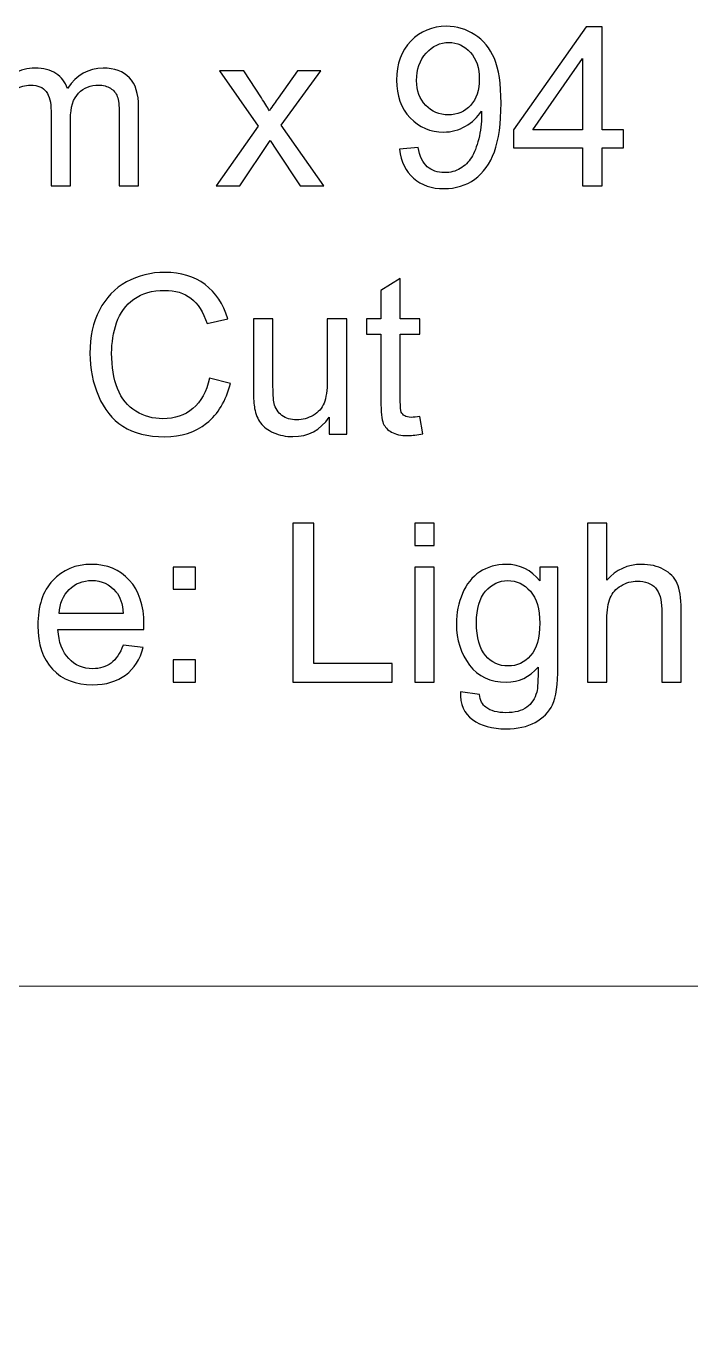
# Model space of a CAD drawing. Header units: centimetres. Extents: x -15.9 to -5, y -19.6 to -8.3.
# Drawn here: x -14.486 to -13.219, y -10.829 to -8.32 of the extents above; entities that cross this region are included whole.
import ezdxf

# ---------------------------------------------------------------- set-up
doc = ezdxf.new("R2010")
doc.units = ezdxf.units.CM
doc.header["$MEASUREMENT"] = 0
doc.layers.add('Layer 1', color=7, linetype='Continuous')

msp = doc.modelspace()

# ---------------------------------------------------------------- linework, layer by layer
at = {"layer": 'Layer 1', "color": 4}
for points, knots in [([(-13.7741, -8.55443), (-13.7741, -8.55443), (-13.73833, -8.55111), (-13.73833, -8.55111), (-13.73833, -8.55111), (-13.73529, -8.5679), (-13.72951, -8.58011), (-13.72097, -8.58773), (-13.72097, -8.58773), (-13.71243, -8.59528), (-13.7015, -8.59909), (-13.68809, -8.59909), (-13.68809, -8.59909), (-13.67666, -8.59909), (-13.66664, -8.59648), (-13.65803, -8.59119), (-13.65803, -8.59119), (-13.64943, -8.58597), (-13.64237, -8.57898), (-13.63687, -8.57023), (-13.63687, -8.57023), (-13.63129, -8.56148), (-13.62671, -8.54963), (-13.62297, -8.53481), (-13.62297, -8.53481), (-13.6193, -8.51993), (-13.6174, -8.50476), (-13.6174, -8.48931), (-13.6174, -8.48931), (-13.6174, -8.48768), (-13.61747, -8.48514), (-13.61761, -8.4819), (-13.61761, -8.4819), (-13.62509, -8.49368), (-13.63525, -8.50335), (-13.64809, -8.51068), (-13.64809, -8.51068), (-13.661, -8.51809), (-13.67497, -8.52176), (-13.68993, -8.52176), (-13.68993, -8.52176), (-13.71504, -8.52176), (-13.73628, -8.51266), (-13.75364, -8.49446), (-13.75364, -8.49446), (-13.77099, -8.47625), (-13.77967, -8.45234), (-13.77967, -8.42256), (-13.77967, -8.42256), (-13.77967, -8.3918), (-13.77064, -8.36711), (-13.75251, -8.34834), (-13.75251, -8.34834), (-13.73438, -8.32957), (-13.71166, -8.32019), (-13.68435, -8.32019), (-13.68435, -8.32019), (-13.66467, -8.32019), (-13.64668, -8.32555), (-13.63031, -8.33613), (-13.63031, -8.33613), (-13.61401, -8.34671), (-13.60159, -8.36188), (-13.59312, -8.3815), (-13.59312, -8.3815), (-13.58466, -8.40111), (-13.58042, -8.42955), (-13.58042, -8.4668), (-13.58042, -8.4668), (-13.58042, -8.50546), (-13.58459, -8.5363), (-13.59298, -8.5593), (-13.59298, -8.5593), (-13.60145, -8.58223), (-13.61394, -8.59965), (-13.63052, -8.61165), (-13.63052, -8.61165), (-13.64717, -8.62364), (-13.66657, -8.62964), (-13.68894, -8.62964), (-13.68894, -8.62964), (-13.71264, -8.62964), (-13.73198, -8.62308), (-13.747, -8.60989), (-13.747, -8.60989), (-13.76203, -8.59676), (-13.77106, -8.57828), (-13.7741, -8.55443)], [0, 0, 0, 0, 0.0454545, 0.0454545, 0.0454545, 0.0454545, 0.0909091, 0.0909091, 0.0909091, 0.0909091, 0.1363636, 0.1363636, 0.1363636, 0.1363636, 0.1818182, 0.1818182, 0.1818182, 0.1818182, 0.2272727, 0.2272727, 0.2272727, 0.2272727, 0.2727273, 0.2727273, 0.2727273, 0.2727273, 0.3181818, 0.3181818, 0.3181818, 0.3181818, 0.3636364, 0.3636364, 0.3636364, 0.3636364, 0.4090909, 0.4090909, 0.4090909, 0.4090909, 0.4545455, 0.4545455, 0.4545455, 0.4545455, 0.5, 0.5, 0.5, 0.5, 0.5454545, 0.5454545, 0.5454545, 0.5454545, 0.5909091, 0.5909091, 0.5909091, 0.5909091, 0.6363636, 0.6363636, 0.6363636, 0.6363636, 0.6818182, 0.6818182, 0.6818182, 0.6818182, 0.7272727, 0.7272727, 0.7272727, 0.7272727, 0.7727273, 0.7727273, 0.7727273, 0.7727273, 0.8181818, 0.8181818, 0.8181818, 0.8181818, 0.8636364, 0.8636364, 0.8636364, 0.8636364, 0.9090909, 0.9090909, 0.9090909, 0.9090909, 0.9545455, 0.9545455, 0.9545455, 0.9545455, 1, 1, 1, 1]), ([(-13.42499, -8.62449), (-13.42499, -8.62449), (-13.42499, -8.55196), (-13.42499, -8.55196), (-13.42499, -8.55196), (-13.42499, -8.55196), (-13.55644, -8.55196), (-13.55644, -8.55196), (-13.55644, -8.55196), (-13.55644, -8.55196), (-13.55644, -8.51781), (-13.55644, -8.51781), (-13.55644, -8.51781), (-13.55644, -8.51781), (-13.41815, -8.32146), (-13.41815, -8.32146), (-13.41815, -8.32146), (-13.41815, -8.32146), (-13.38774, -8.32146), (-13.38774, -8.32146), (-13.38774, -8.32146), (-13.38774, -8.32146), (-13.38774, -8.51781), (-13.38774, -8.51781), (-13.38774, -8.51781), (-13.38774, -8.51781), (-13.34682, -8.51781), (-13.34682, -8.51781), (-13.34682, -8.51781), (-13.34682, -8.51781), (-13.34682, -8.55196), (-13.34682, -8.55196), (-13.34682, -8.55196), (-13.34682, -8.55196), (-13.38774, -8.55196), (-13.38774, -8.55196), (-13.38774, -8.55196), (-13.38774, -8.55196), (-13.38774, -8.62449), (-13.38774, -8.62449), (-13.38774, -8.62449), (-13.38774, -8.62449), (-13.42499, -8.62449), (-13.42499, -8.62449)], [0, 0, 0, 0, 0.0909091, 0.0909091, 0.0909091, 0.0909091, 0.1818182, 0.1818182, 0.1818182, 0.1818182, 0.2727273, 0.2727273, 0.2727273, 0.2727273, 0.3636364, 0.3636364, 0.3636364, 0.3636364, 0.4545455, 0.4545455, 0.4545455, 0.4545455, 0.5454545, 0.5454545, 0.5454545, 0.5454545, 0.6363636, 0.6363636, 0.6363636, 0.6363636, 0.7272727, 0.7272727, 0.7272727, 0.7272727, 0.8181818, 0.8181818, 0.8181818, 0.8181818, 0.9090909, 0.9090909, 0.9090909, 0.9090909, 1, 1, 1, 1]), ([(-13.62177, -8.42066), (-13.62177, -8.39935), (-13.62741, -8.38235), (-13.63877, -8.36986), (-13.63877, -8.36986), (-13.6502, -8.3573), (-13.66382, -8.35102), (-13.67984, -8.35102), (-13.67984, -8.35102), (-13.69635, -8.35102), (-13.71074, -8.35779), (-13.72302, -8.37127), (-13.72302, -8.37127), (-13.73529, -8.38481), (-13.74143, -8.40231), (-13.74143, -8.42376), (-13.74143, -8.42376), (-13.74143, -8.44309), (-13.73557, -8.45876), (-13.72393, -8.47082), (-13.72393, -8.47082), (-13.71229, -8.48289), (-13.69797, -8.48888), (-13.68089, -8.48888), (-13.68089, -8.48888), (-13.66361, -8.48888), (-13.6495, -8.48289), (-13.63842, -8.47082), (-13.63842, -8.47082), (-13.62727, -8.45876), (-13.62177, -8.44203), (-13.62177, -8.42066)], [0, 0, 0, 0, 0.125, 0.125, 0.125, 0.125, 0.25, 0.25, 0.25, 0.25, 0.375, 0.375, 0.375, 0.375, 0.5, 0.5, 0.5, 0.5, 0.625, 0.625, 0.625, 0.625, 0.75, 0.75, 0.75, 0.75, 0.875, 0.875, 0.875, 0.875, 1, 1, 1, 1]), ([(-14.56884, -8.62449), (-14.56884, -8.62449), (-14.56884, -8.40499), (-14.56884, -8.40499), (-14.56884, -8.40499), (-14.56884, -8.40499), (-14.53561, -8.40499), (-14.53561, -8.40499), (-14.53561, -8.40499), (-14.53561, -8.40499), (-14.53561, -8.43576), (-14.53561, -8.43576), (-14.53561, -8.43576), (-14.52869, -8.42503), (-14.51952, -8.41635), (-14.50809, -8.40986), (-14.50809, -8.40986), (-14.49666, -8.4033), (-14.48361, -8.39998), (-14.469, -8.39998), (-14.469, -8.39998), (-14.45278, -8.39998), (-14.43944, -8.40337), (-14.42907, -8.41014), (-14.42907, -8.41014), (-14.41863, -8.41692), (-14.41129, -8.4263), (-14.40706, -8.43844), (-14.40706, -8.43844), (-14.38963, -8.41282), (-14.36705, -8.39998), (-14.33925, -8.39998), (-14.33925, -8.39998), (-14.31745, -8.39998), (-14.30073, -8.40605), (-14.28902, -8.41812), (-14.28902, -8.41812), (-14.27731, -8.43018), (-14.27145, -8.44874), (-14.27145, -8.47378), (-14.27145, -8.47378), (-14.27145, -8.47378), (-14.27145, -8.62449), (-14.27145, -8.62449), (-14.27145, -8.62449), (-14.27145, -8.62449), (-14.30842, -8.62449), (-14.30842, -8.62449), (-14.30842, -8.62449), (-14.30842, -8.62449), (-14.30842, -8.4862), (-14.30842, -8.4862), (-14.30842, -8.4862), (-14.30842, -8.47132), (-14.30962, -8.46059), (-14.31202, -8.45403), (-14.31202, -8.45403), (-14.31449, -8.44754), (-14.31886, -8.44225), (-14.32514, -8.43822), (-14.32514, -8.43822), (-14.33149, -8.43427), (-14.33897, -8.43223), (-14.34751, -8.43223), (-14.34751, -8.43223), (-14.36296, -8.43223), (-14.37573, -8.43738), (-14.38596, -8.44768), (-14.38596, -8.44768), (-14.39612, -8.45791), (-14.40127, -8.47435), (-14.40127, -8.49693), (-14.40127, -8.49693), (-14.40127, -8.49693), (-14.40127, -8.62449), (-14.40127, -8.62449), (-14.40127, -8.62449), (-14.40127, -8.62449), (-14.43845, -8.62449), (-14.43845, -8.62449), (-14.43845, -8.62449), (-14.43845, -8.62449), (-14.43845, -8.4819), (-14.43845, -8.4819), (-14.43845, -8.4819), (-14.43845, -8.46532), (-14.44149, -8.4529), (-14.44756, -8.44465), (-14.44756, -8.44465), (-14.45362, -8.43639), (-14.4635, -8.43223), (-14.47733, -8.43223), (-14.47733, -8.43223), (-14.48777, -8.43223), (-14.49744, -8.43498), (-14.50633, -8.44055), (-14.50633, -8.44055), (-14.51522, -8.44606), (-14.52171, -8.4541), (-14.52566, -8.46468), (-14.52566, -8.46468), (-14.52968, -8.47534), (-14.53166, -8.49065), (-14.53166, -8.51061), (-14.53166, -8.51061), (-14.53166, -8.51061), (-14.53166, -8.62449), (-14.53166, -8.62449), (-14.53166, -8.62449), (-14.53166, -8.62449), (-14.56884, -8.62449), (-14.56884, -8.62449)], [0, 0, 0, 0, 0.0357143, 0.0357143, 0.0357143, 0.0357143, 0.0714286, 0.0714286, 0.0714286, 0.0714286, 0.1071429, 0.1071429, 0.1071429, 0.1071429, 0.1428571, 0.1428571, 0.1428571, 0.1428571, 0.1785714, 0.1785714, 0.1785714, 0.1785714, 0.2142857, 0.2142857, 0.2142857, 0.2142857, 0.25, 0.25, 0.25, 0.25, 0.2857143, 0.2857143, 0.2857143, 0.2857143, 0.3214286, 0.3214286, 0.3214286, 0.3214286, 0.3571429, 0.3571429, 0.3571429, 0.3571429, 0.3928571, 0.3928571, 0.3928571, 0.3928571, 0.4285714, 0.4285714, 0.4285714, 0.4285714, 0.4642857, 0.4642857, 0.4642857, 0.4642857, 0.5, 0.5, 0.5, 0.5, 0.5357143, 0.5357143, 0.5357143, 0.5357143, 0.5714286, 0.5714286, 0.5714286, 0.5714286, 0.6071429, 0.6071429, 0.6071429, 0.6071429, 0.6428571, 0.6428571, 0.6428571, 0.6428571, 0.6785714, 0.6785714, 0.6785714, 0.6785714, 0.7142857, 0.7142857, 0.7142857, 0.7142857, 0.75, 0.75, 0.75, 0.75, 0.7857143, 0.7857143, 0.7857143, 0.7857143, 0.8214286, 0.8214286, 0.8214286, 0.8214286, 0.8571429, 0.8571429, 0.8571429, 0.8571429, 0.8928571, 0.8928571, 0.8928571, 0.8928571, 0.9285714, 0.9285714, 0.9285714, 0.9285714, 0.9642857, 0.9642857, 0.9642857, 0.9642857, 1, 1, 1, 1]), ([(-14.12343, -8.62449), (-14.12343, -8.62449), (-14.0432, -8.5104), (-14.0432, -8.5104), (-14.0432, -8.5104), (-14.0432, -8.5104), (-14.11743, -8.40499), (-14.11743, -8.40499), (-14.11743, -8.40499), (-14.11743, -8.40499), (-14.07093, -8.40499), (-14.07093, -8.40499), (-14.07093, -8.40499), (-14.07093, -8.40499), (-14.03721, -8.45643), (-14.03721, -8.45643), (-14.03721, -8.45643), (-14.03093, -8.46624), (-14.02578, -8.47442), (-14.02197, -8.48105), (-14.02197, -8.48105), (-14.0159, -8.47195), (-14.01033, -8.46391), (-14.00518, -8.45685), (-14.00518, -8.45685), (-14.00518, -8.45685), (-13.9682, -8.40499), (-13.9682, -8.40499), (-13.9682, -8.40499), (-13.9682, -8.40499), (-13.92375, -8.40499), (-13.92375, -8.40499), (-13.92375, -8.40499), (-13.92375, -8.40499), (-13.9996, -8.50836), (-13.9996, -8.50836), (-13.9996, -8.50836), (-13.9996, -8.50836), (-13.91797, -8.62449), (-13.91797, -8.62449), (-13.91797, -8.62449), (-13.91797, -8.62449), (-13.96362, -8.62449), (-13.96362, -8.62449), (-13.96362, -8.62449), (-13.96362, -8.62449), (-14.0087, -8.55626), (-14.0087, -8.55626), (-14.0087, -8.55626), (-14.0087, -8.55626), (-14.0207, -8.53785), (-14.0207, -8.53785), (-14.0207, -8.53785), (-14.0207, -8.53785), (-14.07834, -8.62449), (-14.07834, -8.62449), (-14.07834, -8.62449), (-14.07834, -8.62449), (-14.12343, -8.62449), (-14.12343, -8.62449)], [0, 0, 0, 0, 0.0666667, 0.0666667, 0.0666667, 0.0666667, 0.1333333, 0.1333333, 0.1333333, 0.1333333, 0.2, 0.2, 0.2, 0.2, 0.2666667, 0.2666667, 0.2666667, 0.2666667, 0.3333333, 0.3333333, 0.3333333, 0.3333333, 0.4, 0.4, 0.4, 0.4, 0.4666667, 0.4666667, 0.4666667, 0.4666667, 0.5333333, 0.5333333, 0.5333333, 0.5333333, 0.6, 0.6, 0.6, 0.6, 0.6666667, 0.6666667, 0.6666667, 0.6666667, 0.7333333, 0.7333333, 0.7333333, 0.7333333, 0.8, 0.8, 0.8, 0.8, 0.8666667, 0.8666667, 0.8666667, 0.8666667, 0.9333333, 0.9333333, 0.9333333, 0.9333333, 1, 1, 1, 1]), ([(-13.42499, -8.51781), (-13.42499, -8.51781), (-13.42499, -8.38122), (-13.42499, -8.38122), (-13.42499, -8.38122), (-13.42499, -8.38122), (-13.51982, -8.51781), (-13.51982, -8.51781), (-13.51982, -8.51781), (-13.51982, -8.51781), (-13.42499, -8.51781), (-13.42499, -8.51781)], [0, 0, 0, 0, 0.3333333, 0.3333333, 0.3333333, 0.3333333, 0.6666667, 0.6666667, 0.6666667, 0.6666667, 1, 1, 1, 1]), ([(-14.13645, -8.99113), (-14.13645, -8.99113), (-14.09631, -9.00129), (-14.09631, -9.00129), (-14.09631, -9.00129), (-14.1047, -9.03417), (-14.11987, -9.05929), (-14.14167, -9.07665), (-14.14167, -9.07665), (-14.16355, -9.09393), (-14.19022, -9.10254), (-14.22182, -9.10254), (-14.22182, -9.10254), (-14.25449, -9.10254), (-14.28102, -9.09591), (-14.30148, -9.08264), (-14.30148, -9.08264), (-14.32194, -9.06931), (-14.33753, -9.05005), (-14.34819, -9.02486), (-14.34819, -9.02486), (-14.35884, -8.9996), (-14.3642, -8.97251), (-14.3642, -8.94358), (-14.3642, -8.94358), (-14.3642, -8.91204), (-14.35821, -8.88453), (-14.34614, -8.86103), (-14.34614, -8.86103), (-14.33408, -8.83754), (-14.31693, -8.81969), (-14.29464, -8.80748), (-14.29464, -8.80748), (-14.27241, -8.79527), (-14.24793, -8.78921), (-14.22119, -8.78921), (-14.22119, -8.78921), (-14.19085, -8.78921), (-14.16538, -8.7969), (-14.14471, -8.81235), (-14.14471, -8.81235), (-14.12403, -8.8278), (-14.10964, -8.84946), (-14.10153, -8.87747), (-14.10153, -8.87747), (-14.10153, -8.87747), (-14.14097, -8.88678), (-14.14097, -8.88678), (-14.14097, -8.88678), (-14.14802, -8.8647), (-14.15818, -8.84868), (-14.17159, -8.83859), (-14.17159, -8.83859), (-14.18492, -8.8285), (-14.20172, -8.8235), (-14.22204, -8.8235), (-14.22204, -8.8235), (-14.24532, -8.8235), (-14.26472, -8.82907), (-14.28038, -8.84022), (-14.28038, -8.84022), (-14.29605, -8.85144), (-14.30705, -8.86639), (-14.31333, -8.88523), (-14.31333, -8.88523), (-14.31968, -8.904), (-14.32286, -8.9234), (-14.32286, -8.94337), (-14.32286, -8.94337), (-14.32286, -8.96919), (-14.31912, -8.99163), (-14.31164, -9.01089), (-14.31164, -9.01089), (-14.30409, -9.03008), (-14.29245, -9.04447), (-14.27657, -9.054), (-14.27657, -9.054), (-14.2607, -9.06352), (-14.24355, -9.06825), (-14.22507, -9.06825), (-14.22507, -9.06825), (-14.20263, -9.06825), (-14.18365, -9.06176), (-14.16806, -9.04885), (-14.16806, -9.04885), (-14.15247, -9.03587), (-14.14196, -9.0166), (-14.13645, -8.99113)], [0, 0, 0, 0, 0.0454545, 0.0454545, 0.0454545, 0.0454545, 0.0909091, 0.0909091, 0.0909091, 0.0909091, 0.1363636, 0.1363636, 0.1363636, 0.1363636, 0.1818182, 0.1818182, 0.1818182, 0.1818182, 0.2272727, 0.2272727, 0.2272727, 0.2272727, 0.2727273, 0.2727273, 0.2727273, 0.2727273, 0.3181818, 0.3181818, 0.3181818, 0.3181818, 0.3636364, 0.3636364, 0.3636364, 0.3636364, 0.4090909, 0.4090909, 0.4090909, 0.4090909, 0.4545455, 0.4545455, 0.4545455, 0.4545455, 0.5, 0.5, 0.5, 0.5, 0.5454545, 0.5454545, 0.5454545, 0.5454545, 0.5909091, 0.5909091, 0.5909091, 0.5909091, 0.6363636, 0.6363636, 0.6363636, 0.6363636, 0.6818182, 0.6818182, 0.6818182, 0.6818182, 0.7272727, 0.7272727, 0.7272727, 0.7272727, 0.7727273, 0.7727273, 0.7727273, 0.7727273, 0.8181818, 0.8181818, 0.8181818, 0.8181818, 0.8636364, 0.8636364, 0.8636364, 0.8636364, 0.9090909, 0.9090909, 0.9090909, 0.9090909, 0.9545455, 0.9545455, 0.9545455, 0.9545455, 1, 1, 1, 1]), ([(-13.735, -9.06409), (-13.735, -9.06409), (-13.72964, -9.09697), (-13.72964, -9.09697), (-13.72964, -9.09697), (-13.74008, -9.09915), (-13.74947, -9.10028), (-13.75772, -9.10028), (-13.75772, -9.10028), (-13.77127, -9.10028), (-13.78171, -9.09817), (-13.78919, -9.09386), (-13.78919, -9.09386), (-13.7966, -9.08963), (-13.80182, -9.08398), (-13.80485, -9.077), (-13.80485, -9.077), (-13.80788, -9.07009), (-13.80944, -9.05541), (-13.80944, -9.03311), (-13.80944, -9.03311), (-13.80944, -9.03311), (-13.80944, -8.90682), (-13.80944, -8.90682), (-13.80944, -8.90682), (-13.80944, -8.90682), (-13.83674, -8.90682), (-13.83674, -8.90682), (-13.83674, -8.90682), (-13.83674, -8.90682), (-13.83674, -8.87789), (-13.83674, -8.87789), (-13.83674, -8.87789), (-13.83674, -8.87789), (-13.80944, -8.87789), (-13.80944, -8.87789), (-13.80944, -8.87789), (-13.80944, -8.87789), (-13.80944, -8.8235), (-13.80944, -8.8235), (-13.80944, -8.8235), (-13.80944, -8.8235), (-13.7724, -8.8012), (-13.7724, -8.8012), (-13.7724, -8.8012), (-13.7724, -8.8012), (-13.7724, -8.87789), (-13.7724, -8.87789), (-13.7724, -8.87789), (-13.7724, -8.87789), (-13.735, -8.87789), (-13.735, -8.87789), (-13.735, -8.87789), (-13.735, -8.87789), (-13.735, -8.90682), (-13.735, -8.90682), (-13.735, -8.90682), (-13.735, -8.90682), (-13.7724, -8.90682), (-13.7724, -8.90682), (-13.7724, -8.90682), (-13.7724, -8.90682), (-13.7724, -9.03516), (-13.7724, -9.03516), (-13.7724, -9.03516), (-13.7724, -9.04581), (-13.77176, -9.05259), (-13.77049, -9.05562), (-13.77049, -9.05562), (-13.76915, -9.05866), (-13.76703, -9.06105), (-13.76407, -9.06289), (-13.76407, -9.06289), (-13.76111, -9.06465), (-13.75687, -9.06557), (-13.75137, -9.06557), (-13.75137, -9.06557), (-13.74721, -9.06557), (-13.74177, -9.06508), (-13.735, -9.06409)], [0, 0, 0, 0, 0.05, 0.05, 0.05, 0.05, 0.1, 0.1, 0.1, 0.1, 0.15, 0.15, 0.15, 0.15, 0.2, 0.2, 0.2, 0.2, 0.25, 0.25, 0.25, 0.25, 0.3, 0.3, 0.3, 0.3, 0.35, 0.35, 0.35, 0.35, 0.4, 0.4, 0.4, 0.4, 0.45, 0.45, 0.45, 0.45, 0.5, 0.5, 0.5, 0.5, 0.55, 0.55, 0.55, 0.55, 0.6, 0.6, 0.6, 0.6, 0.65, 0.65, 0.65, 0.65, 0.7, 0.7, 0.7, 0.7, 0.75, 0.75, 0.75, 0.75, 0.8, 0.8, 0.8, 0.8, 0.85, 0.85, 0.85, 0.85, 0.9, 0.9, 0.9, 0.9, 0.95, 0.95, 0.95, 0.95, 1, 1, 1, 1]), ([(-13.90779, -9.09739), (-13.90779, -9.09739), (-13.90779, -9.06515), (-13.90779, -9.06515), (-13.90779, -9.06515), (-13.92493, -9.08998), (-13.94815, -9.10233), (-13.9775, -9.10233), (-13.9775, -9.10233), (-13.99041, -9.10233), (-14.00254, -9.09986), (-14.01376, -9.09492), (-14.01376, -9.09492), (-14.02498, -9.08998), (-14.03331, -9.0837), (-14.03874, -9.07622), (-14.03874, -9.07622), (-14.04424, -9.06867), (-14.04805, -9.0595), (-14.05024, -9.04864), (-14.05024, -9.04864), (-14.05172, -9.0413), (-14.0525, -9.02973), (-14.0525, -9.01385), (-14.0525, -9.01385), (-14.0525, -9.01385), (-14.0525, -8.87789), (-14.0525, -8.87789), (-14.0525, -8.87789), (-14.0525, -8.87789), (-14.01531, -8.87789), (-14.01531, -8.87789), (-14.01531, -8.87789), (-14.01531, -8.87789), (-14.01531, -8.9996), (-14.01531, -8.9996), (-14.01531, -8.9996), (-14.01531, -9.01907), (-14.01454, -9.03213), (-14.01306, -9.0389), (-14.01306, -9.0389), (-14.01066, -9.04871), (-14.00572, -9.05633), (-13.99817, -9.06197), (-13.99817, -9.06197), (-13.99055, -9.06755), (-13.98117, -9.0703), (-13.97002, -9.0703), (-13.97002, -9.0703), (-13.95887, -9.0703), (-13.94843, -9.06747), (-13.93862, -9.06176), (-13.93862, -9.06176), (-13.92881, -9.05604), (-13.9219, -9.04821), (-13.91788, -9.03841), (-13.91788, -9.03841), (-13.91379, -9.02853), (-13.91174, -9.01421), (-13.91174, -8.99551), (-13.91174, -8.99551), (-13.91174, -8.99551), (-13.91174, -8.87789), (-13.91174, -8.87789), (-13.91174, -8.87789), (-13.91174, -8.87789), (-13.87456, -8.87789), (-13.87456, -8.87789), (-13.87456, -8.87789), (-13.87456, -8.87789), (-13.87456, -9.09739), (-13.87456, -9.09739), (-13.87456, -9.09739), (-13.87456, -9.09739), (-13.90779, -9.09739), (-13.90779, -9.09739)], [0, 0, 0, 0, 0.0526316, 0.0526316, 0.0526316, 0.0526316, 0.1052632, 0.1052632, 0.1052632, 0.1052632, 0.1578947, 0.1578947, 0.1578947, 0.1578947, 0.2105263, 0.2105263, 0.2105263, 0.2105263, 0.2631579, 0.2631579, 0.2631579, 0.2631579, 0.3157895, 0.3157895, 0.3157895, 0.3157895, 0.3684211, 0.3684211, 0.3684211, 0.3684211, 0.4210526, 0.4210526, 0.4210526, 0.4210526, 0.4736842, 0.4736842, 0.4736842, 0.4736842, 0.5263158, 0.5263158, 0.5263158, 0.5263158, 0.5789474, 0.5789474, 0.5789474, 0.5789474, 0.6315789, 0.6315789, 0.6315789, 0.6315789, 0.6842105, 0.6842105, 0.6842105, 0.6842105, 0.7368421, 0.7368421, 0.7368421, 0.7368421, 0.7894737, 0.7894737, 0.7894737, 0.7894737, 0.8421053, 0.8421053, 0.8421053, 0.8421053, 0.8947368, 0.8947368, 0.8947368, 0.8947368, 0.9473684, 0.9473684, 0.9473684, 0.9473684, 1, 1, 1, 1]), ([(-13.97751, -9.57039), (-13.97751, -9.57039), (-13.97751, -9.26736), (-13.97751, -9.26736), (-13.97751, -9.26736), (-13.97751, -9.26736), (-13.93736, -9.26736), (-13.93736, -9.26736), (-13.93736, -9.26736), (-13.93736, -9.26736), (-13.93736, -9.53462), (-13.93736, -9.53462), (-13.93736, -9.53462), (-13.93736, -9.53462), (-13.78814, -9.53462), (-13.78814, -9.53462), (-13.78814, -9.53462), (-13.78814, -9.53462), (-13.78814, -9.57039), (-13.78814, -9.57039), (-13.78814, -9.57039), (-13.78814, -9.57039), (-13.97751, -9.57039), (-13.97751, -9.57039)], [0, 0, 0, 0, 0.1666667, 0.1666667, 0.1666667, 0.1666667, 0.3333333, 0.3333333, 0.3333333, 0.3333333, 0.5, 0.5, 0.5, 0.5, 0.6666667, 0.6666667, 0.6666667, 0.6666667, 0.8333333, 0.8333333, 0.8333333, 0.8333333, 1, 1, 1, 1]), ([(-13.74496, -9.31018), (-13.74496, -9.31018), (-13.74496, -9.26736), (-13.74496, -9.26736), (-13.74496, -9.26736), (-13.74496, -9.26736), (-13.70771, -9.26736), (-13.70771, -9.26736), (-13.70771, -9.26736), (-13.70771, -9.26736), (-13.70771, -9.31018), (-13.70771, -9.31018), (-13.70771, -9.31018), (-13.70771, -9.31018), (-13.74496, -9.31018), (-13.74496, -9.31018)], [0, 0, 0, 0, 0.25, 0.25, 0.25, 0.25, 0.5, 0.5, 0.5, 0.5, 0.75, 0.75, 0.75, 0.75, 1, 1, 1, 1]), ([(-13.41561, -9.57039), (-13.41561, -9.57039), (-13.41561, -9.26736), (-13.41561, -9.26736), (-13.41561, -9.26736), (-13.41561, -9.26736), (-13.37843, -9.26736), (-13.37843, -9.26736), (-13.37843, -9.26736), (-13.37843, -9.26736), (-13.37843, -9.37608), (-13.37843, -9.37608), (-13.37843, -9.37608), (-13.36107, -9.35597), (-13.33913, -9.34588), (-13.31267, -9.34588), (-13.31267, -9.34588), (-13.29644, -9.34588), (-13.28233, -9.34913), (-13.27034, -9.35555), (-13.27034, -9.35555), (-13.25834, -9.3619), (-13.24974, -9.37079), (-13.24458, -9.38208), (-13.24458, -9.38208), (-13.23943, -9.39337), (-13.23682, -9.40981), (-13.23682, -9.43126), (-13.23682, -9.43126), (-13.23682, -9.43126), (-13.23682, -9.57039), (-13.23682, -9.57039), (-13.23682, -9.57039), (-13.23682, -9.57039), (-13.27408, -9.57039), (-13.27408, -9.57039), (-13.27408, -9.57039), (-13.27408, -9.57039), (-13.27408, -9.43126), (-13.27408, -9.43126), (-13.27408, -9.43126), (-13.27408, -9.4127), (-13.2781, -9.39915), (-13.28614, -9.39069), (-13.28614, -9.39069), (-13.29419, -9.38222), (-13.30561, -9.37792), (-13.32036, -9.37792), (-13.32036, -9.37792), (-13.33137, -9.37792), (-13.34174, -9.38081), (-13.35148, -9.38652), (-13.35148, -9.38652), (-13.36121, -9.39224), (-13.36813, -9.4), (-13.37222, -9.40981), (-13.37222, -9.40981), (-13.37638, -9.41954), (-13.37843, -9.43309), (-13.37843, -9.45031), (-13.37843, -9.45031), (-13.37843, -9.45031), (-13.37843, -9.57039), (-13.37843, -9.57039), (-13.37843, -9.57039), (-13.37843, -9.57039), (-13.41561, -9.57039), (-13.41561, -9.57039)], [0, 0, 0, 0, 0.0588235, 0.0588235, 0.0588235, 0.0588235, 0.1176471, 0.1176471, 0.1176471, 0.1176471, 0.1764706, 0.1764706, 0.1764706, 0.1764706, 0.2352941, 0.2352941, 0.2352941, 0.2352941, 0.2941176, 0.2941176, 0.2941176, 0.2941176, 0.3529412, 0.3529412, 0.3529412, 0.3529412, 0.4117647, 0.4117647, 0.4117647, 0.4117647, 0.4705882, 0.4705882, 0.4705882, 0.4705882, 0.5294118, 0.5294118, 0.5294118, 0.5294118, 0.5882353, 0.5882353, 0.5882353, 0.5882353, 0.6470588, 0.6470588, 0.6470588, 0.6470588, 0.7058824, 0.7058824, 0.7058824, 0.7058824, 0.7647059, 0.7647059, 0.7647059, 0.7647059, 0.8235294, 0.8235294, 0.8235294, 0.8235294, 0.8823529, 0.8823529, 0.8823529, 0.8823529, 0.9411765, 0.9411765, 0.9411765, 0.9411765, 1, 1, 1, 1]), ([(-14.30101, -9.49969), (-14.30101, -9.49969), (-14.26256, -9.50442), (-14.26256, -9.50442), (-14.26256, -9.50442), (-14.26862, -9.52693), (-14.27984, -9.54436), (-14.29621, -9.55677), (-14.29621, -9.55677), (-14.31265, -9.56912), (-14.33361, -9.57533), (-14.35908, -9.57533), (-14.35908, -9.57533), (-14.39118, -9.57533), (-14.41665, -9.56545), (-14.43542, -9.5457), (-14.43542, -9.5457), (-14.45425, -9.52594), (-14.46364, -9.49821), (-14.46364, -9.46251), (-14.46364, -9.46251), (-14.46364, -9.42554), (-14.45411, -9.3969), (-14.43513, -9.3765), (-14.43513, -9.3765), (-14.41608, -9.35611), (-14.39146, -9.34588), (-14.36112, -9.34588), (-14.36112, -9.34588), (-14.33177, -9.34588), (-14.30778, -9.3559), (-14.28923, -9.37587), (-14.28923, -9.37587), (-14.2706, -9.39584), (-14.26129, -9.42399), (-14.26129, -9.46018), (-14.26129, -9.46018), (-14.26129, -9.46244), (-14.26136, -9.46576), (-14.2615, -9.47013), (-14.2615, -9.47013), (-14.2615, -9.47013), (-14.42519, -9.47013), (-14.42519, -9.47013), (-14.42519, -9.47013), (-14.42384, -9.49426), (-14.417, -9.51275), (-14.40472, -9.52552), (-14.40472, -9.52552), (-14.39245, -9.53836), (-14.37721, -9.54478), (-14.35886, -9.54478), (-14.35886, -9.54478), (-14.34525, -9.54478), (-14.33361, -9.54118), (-14.32394, -9.53398), (-14.32394, -9.53398), (-14.31427, -9.52686), (-14.30665, -9.51543), (-14.30101, -9.49969)], [0, 0, 0, 0, 0.0666667, 0.0666667, 0.0666667, 0.0666667, 0.1333333, 0.1333333, 0.1333333, 0.1333333, 0.2, 0.2, 0.2, 0.2, 0.2666667, 0.2666667, 0.2666667, 0.2666667, 0.3333333, 0.3333333, 0.3333333, 0.3333333, 0.4, 0.4, 0.4, 0.4, 0.4666667, 0.4666667, 0.4666667, 0.4666667, 0.5333333, 0.5333333, 0.5333333, 0.5333333, 0.6, 0.6, 0.6, 0.6, 0.6666667, 0.6666667, 0.6666667, 0.6666667, 0.7333333, 0.7333333, 0.7333333, 0.7333333, 0.8, 0.8, 0.8, 0.8, 0.8666667, 0.8666667, 0.8666667, 0.8666667, 0.9333333, 0.9333333, 0.9333333, 0.9333333, 1, 1, 1, 1]), ([(-14.20548, -9.39323), (-14.20548, -9.39323), (-14.20548, -9.35089), (-14.20548, -9.35089), (-14.20548, -9.35089), (-14.20548, -9.35089), (-14.16308, -9.35089), (-14.16308, -9.35089), (-14.16308, -9.35089), (-14.16308, -9.35089), (-14.16308, -9.39323), (-14.16308, -9.39323), (-14.16308, -9.39323), (-14.16308, -9.39323), (-14.20548, -9.39323), (-14.20548, -9.39323)], [0, 0, 0, 0, 0.25, 0.25, 0.25, 0.25, 0.5, 0.5, 0.5, 0.5, 0.75, 0.75, 0.75, 0.75, 1, 1, 1, 1]), ([(-13.74496, -9.57039), (-13.74496, -9.57039), (-13.74496, -9.35089), (-13.74496, -9.35089), (-13.74496, -9.35089), (-13.74496, -9.35089), (-13.70771, -9.35089), (-13.70771, -9.35089), (-13.70771, -9.35089), (-13.70771, -9.35089), (-13.70771, -9.57039), (-13.70771, -9.57039), (-13.70771, -9.57039), (-13.70771, -9.57039), (-13.74496, -9.57039), (-13.74496, -9.57039)], [0, 0, 0, 0, 0.25, 0.25, 0.25, 0.25, 0.5, 0.5, 0.5, 0.5, 0.75, 0.75, 0.75, 0.75, 1, 1, 1, 1]), ([(-13.65789, -9.58859), (-13.65789, -9.58859), (-13.6217, -9.59396), (-13.6217, -9.59396), (-13.6217, -9.59396), (-13.62022, -9.6051), (-13.61598, -9.61322), (-13.60914, -9.61837), (-13.60914, -9.61837), (-13.5999, -9.62521), (-13.58727, -9.62867), (-13.57132, -9.62867), (-13.57132, -9.62867), (-13.55404, -9.62867), (-13.54077, -9.62521), (-13.53139, -9.61837), (-13.53139, -9.61837), (-13.52201, -9.61145), (-13.51573, -9.60179), (-13.51241, -9.58944), (-13.51241, -9.58944), (-13.51043, -9.58182), (-13.50959, -9.56595), (-13.50973, -9.54167), (-13.50973, -9.54167), (-13.52596, -9.56079), (-13.54621, -9.57039), (-13.57048, -9.57039), (-13.57048, -9.57039), (-13.60067, -9.57039), (-13.62403, -9.55952), (-13.64054, -9.53772), (-13.64054, -9.53772), (-13.65705, -9.51599), (-13.66537, -9.48982), (-13.66537, -9.45941), (-13.66537, -9.45941), (-13.66537, -9.43845), (-13.66156, -9.41912), (-13.65401, -9.40141), (-13.65401, -9.40141), (-13.64639, -9.3837), (-13.63539, -9.37001), (-13.62099, -9.36035), (-13.62099, -9.36035), (-13.6066, -9.35075), (-13.58967, -9.34588), (-13.57026, -9.34588), (-13.57026, -9.34588), (-13.54437, -9.34588), (-13.52299, -9.3564), (-13.5062, -9.37735), (-13.5062, -9.37735), (-13.5062, -9.37735), (-13.5062, -9.35089), (-13.5062, -9.35089), (-13.5062, -9.35089), (-13.5062, -9.35089), (-13.47184, -9.35089), (-13.47184, -9.35089), (-13.47184, -9.35089), (-13.47184, -9.35089), (-13.47184, -9.54062), (-13.47184, -9.54062), (-13.47184, -9.54062), (-13.47184, -9.57476), (-13.47537, -9.59904), (-13.48228, -9.61329), (-13.48228, -9.61329), (-13.48927, -9.62754), (-13.50027, -9.63883), (-13.51537, -9.64708), (-13.51537, -9.64708), (-13.53047, -9.65534), (-13.54903, -9.6595), (-13.57111, -9.6595), (-13.57111, -9.6595), (-13.59729, -9.6595), (-13.61845, -9.65357), (-13.63454, -9.64179), (-13.63454, -9.64179), (-13.6507, -9.63001), (-13.65846, -9.6123), (-13.65789, -9.58859)], [0, 0, 0, 0, 0.047619, 0.047619, 0.047619, 0.047619, 0.0952381, 0.0952381, 0.0952381, 0.0952381, 0.1428571, 0.1428571, 0.1428571, 0.1428571, 0.1904762, 0.1904762, 0.1904762, 0.1904762, 0.2380952, 0.2380952, 0.2380952, 0.2380952, 0.2857143, 0.2857143, 0.2857143, 0.2857143, 0.3333333, 0.3333333, 0.3333333, 0.3333333, 0.3809524, 0.3809524, 0.3809524, 0.3809524, 0.4285714, 0.4285714, 0.4285714, 0.4285714, 0.4761905, 0.4761905, 0.4761905, 0.4761905, 0.5238095, 0.5238095, 0.5238095, 0.5238095, 0.5714286, 0.5714286, 0.5714286, 0.5714286, 0.6190476, 0.6190476, 0.6190476, 0.6190476, 0.6666667, 0.6666667, 0.6666667, 0.6666667, 0.7142857, 0.7142857, 0.7142857, 0.7142857, 0.7619048, 0.7619048, 0.7619048, 0.7619048, 0.8095238, 0.8095238, 0.8095238, 0.8095238, 0.8571429, 0.8571429, 0.8571429, 0.8571429, 0.9047619, 0.9047619, 0.9047619, 0.9047619, 0.952381, 0.952381, 0.952381, 0.952381, 1, 1, 1, 1]), ([(-14.42314, -9.43951), (-14.42314, -9.43951), (-14.30059, -9.43951), (-14.30059, -9.43951), (-14.30059, -9.43951), (-14.30221, -9.4211), (-14.30694, -9.4072), (-14.31463, -9.39802), (-14.31463, -9.39802), (-14.32648, -9.3837), (-14.34186, -9.3765), (-14.3607, -9.3765), (-14.3607, -9.3765), (-14.37777, -9.3765), (-14.39217, -9.38222), (-14.40381, -9.39365), (-14.40381, -9.39365), (-14.41545, -9.40508), (-14.42187, -9.42039), (-14.42314, -9.43951)], [0, 0, 0, 0, 0.2, 0.2, 0.2, 0.2, 0.4, 0.4, 0.4, 0.4, 0.6, 0.6, 0.6, 0.6, 0.8, 0.8, 0.8, 0.8, 1, 1, 1, 1]), ([(-13.62713, -9.45673), (-13.62713, -9.48551), (-13.62142, -9.50654), (-13.60992, -9.51973), (-13.60992, -9.51973), (-13.59849, -9.533), (-13.58416, -9.53956), (-13.56695, -9.53956), (-13.56695, -9.53956), (-13.54987, -9.53956), (-13.53555, -9.533), (-13.52398, -9.51987), (-13.52398, -9.51987), (-13.51241, -9.50668), (-13.50662, -9.48608), (-13.50662, -9.45793), (-13.50662, -9.45793), (-13.50662, -9.43104), (-13.51255, -9.41079), (-13.52447, -9.39718), (-13.52447, -9.39718), (-13.5364, -9.38356), (-13.55079, -9.37672), (-13.56758, -9.37672), (-13.56758, -9.37672), (-13.58409, -9.37672), (-13.59813, -9.38342), (-13.60978, -9.3969), (-13.60978, -9.3969), (-13.62135, -9.4103), (-13.62713, -9.43027), (-13.62713, -9.45673)], [0, 0, 0, 0, 0.125, 0.125, 0.125, 0.125, 0.25, 0.25, 0.25, 0.25, 0.375, 0.375, 0.375, 0.375, 0.5, 0.5, 0.5, 0.5, 0.625, 0.625, 0.625, 0.625, 0.75, 0.75, 0.75, 0.75, 0.875, 0.875, 0.875, 0.875, 1, 1, 1, 1]), ([(-14.20548, -9.57039), (-14.20548, -9.57039), (-14.20548, -9.52799), (-14.20548, -9.52799), (-14.20548, -9.52799), (-14.20548, -9.52799), (-14.16308, -9.52799), (-14.16308, -9.52799), (-14.16308, -9.52799), (-14.16308, -9.52799), (-14.16308, -9.57039), (-14.16308, -9.57039), (-14.16308, -9.57039), (-14.16308, -9.57039), (-14.20548, -9.57039), (-14.20548, -9.57039)], [0, 0, 0, 0, 0.25, 0.25, 0.25, 0.25, 0.5, 0.5, 0.5, 0.5, 0.75, 0.75, 0.75, 0.75, 1, 1, 1, 1])]:
    msp.add_open_spline(points, degree=3, knots=knots, dxfattribs=at)
at = {"layer": 'Layer 1', "lineweight": 9}
msp.add_open_spline([(-15.95, -19.05), (-15.95, -19.32539), (-15.72539, -19.55), (-15.45, -19.55), (-15.45, -19.55), (-15.45, -19.55), (-5.55, -19.55), (-5.55, -19.55), (-5.55, -19.55), (-5.27461, -19.55), (-5.05, -19.32539), (-5.05, -19.05), (-5.05, -19.05), (-5.05, -19.05), (-5.05, -17.6615), (-5.05, -17.6615), (-5.05, -17.6615), (-5.05, -17.6615), (-5.308, -17.6615), (-5.308, -17.6615), (-5.308, -17.6615), (-5.39083, -17.6615), (-5.458, -17.59433), (-5.458, -17.5115), (-5.458, -17.5115), (-5.458, -17.42867), (-5.39083, -17.3615), (-5.308, -17.3615), (-5.308, -17.3615), (-5.308, -17.3615), (-5.05, -17.3615), (-5.05, -17.3615), (-5.05, -17.3615), (-5.05, -17.3615), (-5.05, -10.65), (-5.05, -10.65), (-5.05, -10.65), (-5.05, -10.37461), (-5.27461, -10.15), (-5.55, -10.15), (-5.55, -10.15), (-5.55, -10.15), (-15.45, -10.15), (-15.45, -10.15), (-15.45, -10.15), (-15.72539, -10.15), (-15.95, -10.37461), (-15.95, -10.65), (-15.95, -10.65), (-15.95, -10.65), (-15.95, -19.05), (-15.95, -19.05)], degree=3, knots=[0, 0, 0, 0, 0.0769231, 0.0769231, 0.0769231, 0.0769231, 0.1538462, 0.1538462, 0.1538462, 0.1538462, 0.2307692, 0.2307692, 0.2307692, 0.2307692, 0.3076923, 0.3076923, 0.3076923, 0.3076923, 0.3846154, 0.3846154, 0.3846154, 0.3846154, 0.4615385, 0.4615385, 0.4615385, 0.4615385, 0.5384615, 0.5384615, 0.5384615, 0.5384615, 0.6153846, 0.6153846, 0.6153846, 0.6153846, 0.6923077, 0.6923077, 0.6923077, 0.6923077, 0.7692308, 0.7692308, 0.7692308, 0.7692308, 0.8461538, 0.8461538, 0.8461538, 0.8461538, 0.9230769, 0.9230769, 0.9230769, 0.9230769, 1, 1, 1, 1], dxfattribs=at)

doc.saveas('drawing.dxf')
